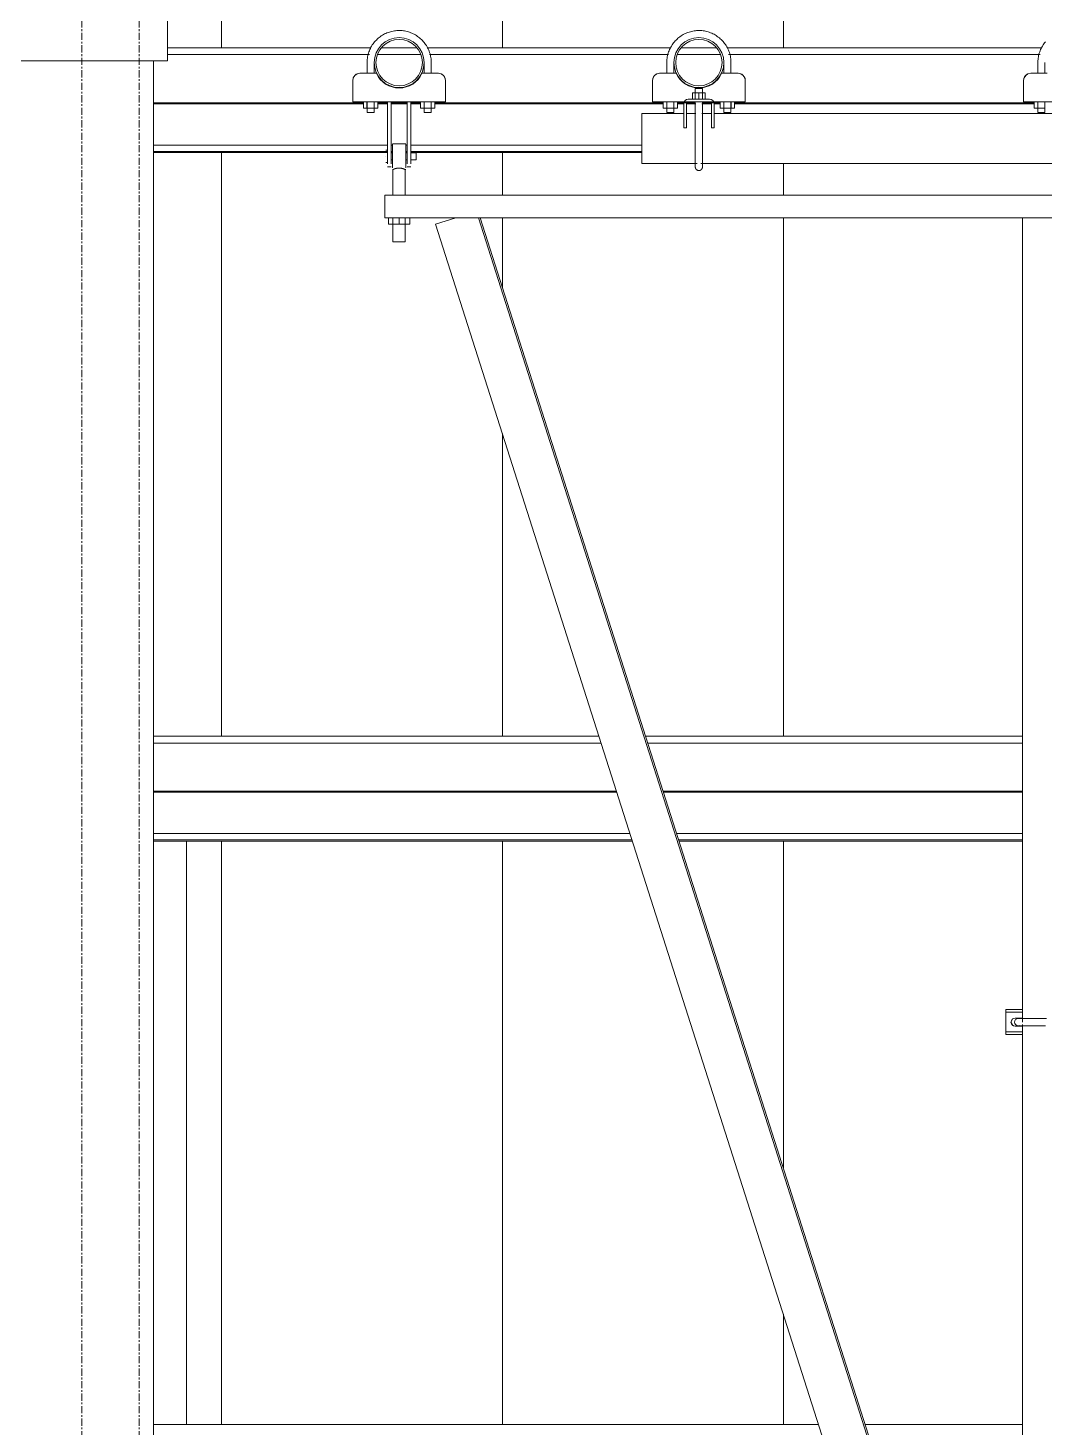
# Model space of a CAD drawing. Header units: inches. Extents: x 21386 to 98862, y -290 to 853.
# Drawn here: x 36209.7 to 36280.9, y 196.6 to 294.7 of the extents above; entities that cross this region are included whole.
import ezdxf

# ---------------------------------------------------------------- set-up
doc = ezdxf.new("R2010")
doc.units = ezdxf.units.IN
doc.header["$MEASUREMENT"] = 0
doc.linetypes.add('Grid Line 1_2_', pattern=[0.875, 0.5, -0.125, 0.125, -0.125])
for name, color, linetype, lineweight in [('A-WALL', 113, 'Continuous', 13), ('A-WALL-PATT', 111, 'Continuous', 25), ('Q-SPCQ', 91, 'Continuous', 13), ('S-BEAM', 12, 'Continuous', 13), ('S-GRID', 1, 'Continuous', 9)]:
    doc.layers.add(name, color=color, linetype=linetype, lineweight=lineweight)

# ---------------------------------------------------------------- blocks, each defined once
blk = doc.blocks.new('Basketball_Backstop-Performance_Sports_Systems-3103-Ceiling_Hung - 27_-0_ to 27_-11 7_8_-652462-Building Section - East_West looking South')
at = {"layer": 'Q-SPCQ', "color": 8, "lineweight": 9}
for p, q in [((-25670.763, 291.5), (-25671.919, 291.5)), ((-25671.419, 292.25), (-25671.419, 291.5)), ((-25670.919, 291.5), (-25670.919, 292.25)), ((-25666.419, 291.5), (-25667.575, 291.5)), ((-25667.419, 292.25), (-25667.419, 291.5)), ((-25666.919, 291.5), (-25666.919, 292.25)), ((-25649.763, 291.5), (-25650.919, 291.5)), ((-25650.419, 292.25), (-25650.419, 291.5)), ((-25649.919, 291.5), (-25649.919, 292.25)), ((-25645.419, 291.5), (-25646.575, 291.5)), ((-25646.419, 292.25), (-25646.419, 291.5)), ((-25645.919, 291.5), (-25645.919, 292.25)), ((-25623.763, 291.5), (-25624.919, 291.5)), ((-25624.419, 292.25), (-25624.419, 291.5)), ((-25623.919, 291.5), (-25623.919, 292.25)), ((-25672.419, 291), (-25672.419, 289.812)), ((-25665.919, 289.812), (-25665.919, 291)), ((-25651.419, 289.812), (-25651.419, 291)), ((-25644.919, 291), (-25644.919, 289.812)), ((-25625.419, 291), (-25625.419, 289.812)), ((-25672.419, 289.5), (-25672.419, 289.812)), ((-25672.419, 289.5), (-25665.919, 289.5)), ((-25671.674, 289.5), (-25671.674, 289.062)), ((-25671.421, 289.062), (-25671.421, 289.5)), ((-25671.419, 289.515), (-25671.419, 288.75)), ((-25670.919, 288.75), (-25670.919, 289.518)), ((-25670.916, 289.062), (-25670.916, 289.5)), ((-25670.664, 289.062), (-25670.664, 289.5)), ((-25669.981, 285.687), (-25669.981, 289.5)), ((-25669.981, 289.5), (-25669.731, 289.5)), ((-25669.731, 289.5), (-25669.731, 285.687)), ((-25668.606, 285.687), (-25668.606, 289.5)), ((-25668.606, 289.5), (-25668.356, 289.5)), ((-25668.356, 289.5), (-25668.356, 285.687)), ((-25667.674, 289.062), (-25667.674, 289.5)), ((-25667.421, 289.062), (-25667.421, 289.5)), ((-25667.419, 289.511), (-25667.419, 288.75)), ((-25666.919, 288.75), (-25666.919, 289.511)), ((-25666.916, 289.062), (-25666.916, 289.5)), ((-25666.664, 289.5), (-25666.664, 289.062)), ((-25665.919, 289.812), (-25665.919, 289.5)), ((-25651.419, 289.5), (-25651.419, 289.812)), ((-25651.419, 289.5), (-25648.919, 289.5)), ((-25650.674, 289.5), (-25650.674, 289.062)), ((-25650.421, 289.062), (-25650.421, 289.5)), ((-25650.419, 289.515), (-25650.419, 288.75)), ((-25649.919, 288.75), (-25649.919, 289.518)), ((-25649.916, 289.062), (-25649.916, 289.5)), ((-25649.664, 289.062), (-25649.664, 289.5)), ((-25647.419, 289.687), (-25648.919, 289.687)), ((-25648.919, 289.5), (-25647.419, 289.5)), ((-25648.606, 290.125), (-25648.169, 290.125)), ((-25648.606, 289.687), (-25648.606, 290.125)), ((-25648.419, 290.437), (-25648.419, 289.687)), ((-25648.419, 289.5), (-25648.419, 288.687)), ((-25648.419, 289.5), (-25648.419, 286.937)), ((-25648.41, 290.437), (-25648.169, 290.437)), ((-25648.169, 290.437), (-25647.927, 290.437)), ((-25648.169, 290.125), (-25647.731, 290.125)), ((-25648.169, 290.125), (-25648.169, 289.687)), ((-25647.919, 289.687), (-25647.919, 290.437)), ((-25647.919, 288.687), (-25647.919, 289.5)), ((-25647.919, 286.937), (-25647.919, 289.5)), ((-25647.731, 289.687), (-25647.731, 290.125)), ((-25647.419, 289.5), (-25644.919, 289.5)), ((-25646.674, 289.062), (-25646.674, 289.5)), ((-25646.421, 289.062), (-25646.421, 289.5)), ((-25646.419, 289.511), (-25646.419, 288.75)), ((-25645.919, 288.75), (-25645.919, 289.511)), ((-25645.916, 289.062), (-25645.916, 289.5)), ((-25645.664, 289.5), (-25645.664, 289.062)), ((-25644.919, 289.812), (-25644.919, 289.5)), ((-25625.419, 289.5), (-25625.419, 289.812)), ((-25625.419, 289.5), (-25622.919, 289.5)), ((-25624.674, 289.5), (-25624.674, 289.062)), ((-25624.421, 289.062), (-25624.421, 289.5)), ((-25624.419, 289.515), (-25624.419, 288.75)), ((-25623.919, 288.75), (-25623.919, 289.518)), ((-25671.421, 289.062), (-25671.674, 289.062)), ((-25670.916, 289.062), (-25671.421, 289.062)), ((-25671.419, 288.75), (-25671.41, 288.75)), ((-25670.919, 288.75), (-25671.419, 288.75)), ((-25670.927, 288.75), (-25670.919, 288.75)), ((-25670.664, 289.062), (-25670.916, 289.062)), ((-25667.421, 289.062), (-25667.674, 289.062)), ((-25666.916, 289.062), (-25667.421, 289.062)), ((-25666.919, 288.75), (-25667.419, 288.75)), ((-25667.419, 288.75), (-25667.41, 288.75)), ((-25666.927, 288.75), (-25666.919, 288.75)), ((-25666.664, 289.062), (-25666.916, 289.062)), ((-25649.231, 288.687), (-25652.169, 288.687)), ((-25652.169, 286.937), (-25652.169, 288.687)), ((-25650.421, 289.062), (-25650.674, 289.062)), ((-25649.916, 289.062), (-25650.421, 289.062)), ((-25650.419, 288.75), (-25650.41, 288.75)), ((-25649.919, 288.75), (-25650.419, 288.75)), ((-25649.927, 288.75), (-25649.919, 288.75)), ((-25649.664, 289.062), (-25649.916, 289.062)), ((-25649.231, 288.187), (-25649.231, 289.375)), ((-25649.044, 289.375), (-25649.044, 288.187)), ((-25648.385, 288.687), (-25649.044, 288.687)), ((-25647.294, 288.687), (-25647.952, 288.687)), ((-25647.294, 289.375), (-25647.294, 288.187)), ((-25647.106, 288.187), (-25647.106, 289.375)), ((-25623.231, 288.687), (-25647.106, 288.687)), ((-25646.421, 289.062), (-25646.674, 289.062)), ((-25645.916, 289.062), (-25646.421, 289.062)), ((-25645.919, 288.75), (-25646.419, 288.75)), ((-25646.419, 288.75), (-25646.41, 288.75)), ((-25645.927, 288.75), (-25645.919, 288.75)), ((-25645.664, 289.062), (-25645.916, 289.062)), ((-25624.421, 289.062), (-25624.674, 289.062)), ((-25623.916, 289.062), (-25624.421, 289.062)), ((-25624.419, 288.75), (-25624.41, 288.75)), ((-25623.919, 288.75), (-25624.419, 288.75)), ((-25623.927, 288.75), (-25623.919, 288.75)), ((-25649.231, 288.197), (-25649.231, 287.824)), ((-25649.231, 287.687), (-25649.231, 288.187)), ((-25649.231, 287.819), (-25649.231, 287.687)), ((-25649.231, 287.687), (-25649.044, 287.687)), ((-25649.044, 287.687), (-25649.231, 287.687)), ((-25649.044, 287.824), (-25649.044, 288.197)), ((-25649.044, 288.187), (-25649.044, 287.687)), ((-25649.044, 287.687), (-25649.044, 287.819)), ((-25647.294, 288.197), (-25647.294, 287.824)), ((-25647.294, 287.687), (-25647.294, 288.187)), ((-25647.294, 287.819), (-25647.294, 287.687)), ((-25647.294, 287.687), (-25647.106, 287.687)), ((-25647.106, 287.687), (-25647.294, 287.687)), ((-25647.106, 287.824), (-25647.106, 288.197)), ((-25647.106, 288.187), (-25647.106, 287.687)), ((-25647.106, 287.687), (-25647.106, 287.819)), ((-25668.705, 286.562), (-25669.643, 286.562)), ((-25669.643, 285.656), (-25669.643, 286.532)), ((-25668.705, 286.532), (-25668.705, 285.656)), ((-25652.169, 285.187), (-25652.169, 286.937)), ((-25669.981, 286.125), (-25670.106, 286.125)), ((-25670.106, 285.687), (-25670.106, 285.687)), ((-25670.106, 285.687), (-25670.106, 285.687)), ((-25669.981, 285.157), (-25669.981, 285.687)), ((-25669.643, 285.937), (-25669.731, 285.937)), ((-25669.731, 285.687), (-25669.731, 285.157)), ((-25669.643, 284.871), (-25669.643, 285.656)), ((-25668.606, 285.937), (-25668.705, 285.937)), ((-25668.705, 285.656), (-25668.705, 284.871)), ((-25668.606, 285.157), (-25668.606, 285.687)), ((-25667.981, 285.937), (-25668.356, 285.937)), ((-25668.356, 285.687), (-25668.356, 285.157)), ((-25667.981, 285.929), (-25667.981, 285.687)), ((-25667.981, 285.687), (-25667.981, 285.446)), ((-25670.106, 285.25), (-25669.981, 285.25)), ((-25669.981, 284.937), (-25669.731, 284.937)), ((-25669.731, 285.437), (-25669.643, 285.437)), ((-25669.643, 284.75), (-25669.611, 284.75)), ((-25669.611, 284.75), (-25669.611, 282.955)), ((-25668.736, 282.955), (-25668.736, 284.75)), ((-25668.736, 284.75), (-25668.705, 284.75)), ((-25668.705, 285.437), (-25668.606, 285.437)), ((-25668.606, 284.937), (-25668.356, 284.937)), ((-25668.356, 285.437), (-25667.981, 285.437)), ((-25652.169, 285.187), (-25648.296, 285.187)), ((-25648.038, 285.187), (-25622.456, 285.187)), ((-25670.174, 281.375), (-25670.174, 282.955)), ((-25670.174, 282.955), (-25622.669, 282.955)), ((-25625.486, 281.375), (-25670.174, 281.375)), ((-25669.924, 280.937), (-25669.924, 281.375)), ((-25669.174, 280.937), (-25669.924, 280.937)), ((-25669.611, 281.375), (-25669.611, 279.687)), ((-25669.174, 281.375), (-25669.174, 280.937)), ((-25668.424, 280.937), (-25669.174, 280.937)), ((-25668.736, 279.687), (-25668.736, 281.375)), ((-25668.424, 280.937), (-25668.424, 281.375)), ((-25666.612, 280.918), (-25665.189, 281.375)), ((-25629.426, 164.314), (-25666.612, 280.918)), ((-25626.288, 164.314), (-25663.62, 281.375)), ((-25626.154, 164.314), (-25663.487, 281.375)), ((-25625.486, 281.375), (-25625.486, 224.989)), ((-25625.486, 281.375), (-25623.11, 281.375)), ((-25668.736, 279.687), (-25669.611, 279.687)), ((-25626.674, 225.875), (-25626.674, 225.687)), ((-25626.674, 225.875), (-25626.674, 225.719)), ((-25626.674, 225.875), (-25626.174, 225.875)), ((-25626.674, 225.562), (-25626.674, 225.687)), ((-25626.174, 225.687), (-25626.674, 225.687)), ((-25626.174, 225.875), (-25625.486, 225.875)), ((-25625.486, 225.687), (-25626.174, 225.687)), ((-25626.674, 224.437), (-25626.674, 225.562)), ((-25626.162, 225.246), (-25626.302, 225.004)), ((-25626.302, 224.996), (-25626.162, 224.754)), ((-25626.018, 225.281), (-25625.58, 225.281)), ((-25625.58, 224.719), (-25626.018, 224.719)), ((-25625.486, 224.839), (-25625.486, 164.314)), ((-25626.674, 224.312), (-25626.674, 224.437)), ((-25626.674, 224.312), (-25626.674, 224.125)), ((-25626.674, 224.312), (-25626.174, 224.312)), ((-25626.674, 224.281), (-25626.674, 224.125)), ((-25626.174, 224.125), (-25626.674, 224.125)), ((-25626.174, 224.312), (-25625.486, 224.312)), ((-25625.486, 224.125), (-25626.174, 224.125))]:
    blk.add_line(p, q, dxfattribs=at)
at = {"layer": 'Q-SPCQ', "color": 8, "lineweight": 9, "flags": 128}
for points in [[(-25666.919, 292.25), (-25666.921, 292.34), (-25666.926, 292.43), (-25666.935, 292.519), (-25666.948, 292.608), (-25666.964, 292.697), (-25666.983, 292.785), (-25667.006, 292.872), (-25667.033, 292.958), (-25667.063, 293.043), (-25667.096, 293.126), (-25667.133, 293.208), (-25667.173, 293.289), (-25667.216, 293.368), (-25667.262, 293.445), (-25667.312, 293.52), (-25667.364, 293.594), (-25667.419, 293.665), (-25667.477, 293.734), (-25667.538, 293.8), (-25667.601, 293.864), (-25667.667, 293.925), (-25667.735, 293.984), (-25667.806, 294.04), (-25667.878, 294.093), (-25667.953, 294.143), (-25668.03, 294.19), (-25668.108, 294.234), (-25668.189, 294.275), (-25668.27, 294.313), (-25668.353, 294.347), (-25668.438, 294.378), (-25668.524, 294.406), (-25668.61, 294.43), (-25668.698, 294.45), (-25668.786, 294.467), (-25668.875, 294.481), (-25668.965, 294.491), (-25669.055, 294.497), (-25669.144, 294.5), (-25669.234, 294.499), (-25669.324, 294.495), (-25669.414, 294.487), (-25669.503, 294.475), (-25669.592, 294.46), (-25669.68, 294.441), (-25669.767, 294.419), (-25669.853, 294.393), (-25669.939, 294.364), (-25670.023, 294.332), (-25670.105, 294.296), (-25670.186, 294.257), (-25670.266, 294.215), (-25670.343, 294.169), (-25670.419, 294.121), (-25670.493, 294.069), (-25670.565, 294.015), (-25670.634, 293.957), (-25670.701, 293.898), (-25670.766, 293.835), (-25670.828, 293.77), (-25670.887, 293.702), (-25670.944, 293.632), (-25670.998, 293.56), (-25671.049, 293.486), (-25671.097, 293.41), (-25671.142, 293.332), (-25671.183, 293.252), (-25671.222, 293.171), (-25671.257, 293.088), (-25671.289, 293.004), (-25671.317, 292.918), (-25671.342, 292.832), (-25671.364, 292.745), (-25671.382, 292.656), (-25671.396, 292.568), (-25671.407, 292.478), (-25671.415, 292.388), (-25671.418, 292.299), (-25671.419, 292.25)], [(-25645.919, 292.25), (-25645.921, 292.34), (-25645.926, 292.43), (-25645.935, 292.519), (-25645.948, 292.608), (-25645.964, 292.697), (-25645.983, 292.785), (-25646.006, 292.872), (-25646.033, 292.958), (-25646.063, 293.043), (-25646.096, 293.126), (-25646.133, 293.208), (-25646.173, 293.289), (-25646.216, 293.368), (-25646.262, 293.445), (-25646.312, 293.52), (-25646.364, 293.594), (-25646.419, 293.665), (-25646.477, 293.734), (-25646.538, 293.8), (-25646.601, 293.864), (-25646.667, 293.925), (-25646.735, 293.984), (-25646.806, 294.04), (-25646.878, 294.093), (-25646.953, 294.143), (-25647.03, 294.19), (-25647.108, 294.234), (-25647.189, 294.275), (-25647.27, 294.313), (-25647.353, 294.347), (-25647.438, 294.378), (-25647.524, 294.406), (-25647.61, 294.43), (-25647.698, 294.45), (-25647.786, 294.467), (-25647.875, 294.481), (-25647.965, 294.491), (-25648.055, 294.497), (-25648.144, 294.5), (-25648.234, 294.499), (-25648.324, 294.495), (-25648.414, 294.487), (-25648.503, 294.475), (-25648.592, 294.46), (-25648.68, 294.441), (-25648.767, 294.419), (-25648.853, 294.393), (-25648.939, 294.364), (-25649.023, 294.332), (-25649.105, 294.296), (-25649.186, 294.257), (-25649.266, 294.215), (-25649.343, 294.169), (-25649.419, 294.121), (-25649.493, 294.069), (-25649.565, 294.015), (-25649.634, 293.957), (-25649.701, 293.898), (-25649.766, 293.835), (-25649.828, 293.77), (-25649.887, 293.702), (-25649.944, 293.632), (-25649.998, 293.56), (-25650.049, 293.486), (-25650.097, 293.41), (-25650.142, 293.332), (-25650.183, 293.252), (-25650.222, 293.171), (-25650.257, 293.088), (-25650.289, 293.004), (-25650.317, 292.918), (-25650.342, 292.832), (-25650.364, 292.745), (-25650.382, 292.656), (-25650.396, 292.568), (-25650.407, 292.478), (-25650.415, 292.388), (-25650.418, 292.299), (-25650.419, 292.25)], [(-25623.887, 293.702), (-25623.944, 293.632), (-25623.998, 293.56), (-25624.049, 293.486), (-25624.097, 293.41), (-25624.142, 293.332), (-25624.183, 293.252), (-25624.222, 293.171), (-25624.257, 293.088), (-25624.289, 293.004), (-25624.317, 292.918), (-25624.342, 292.832), (-25624.364, 292.745), (-25624.382, 292.656), (-25624.396, 292.568), (-25624.407, 292.478), (-25624.415, 292.388), (-25624.418, 292.299), (-25624.419, 292.25)], [(-25648.419, 286.937), (-25648.419, 286.858), (-25648.419, 286.778), (-25648.419, 286.698), (-25648.419, 286.619), (-25648.419, 286.54), (-25648.419, 286.462), (-25648.419, 286.385), (-25648.419, 286.308), (-25648.419, 286.233), (-25648.419, 286.159), (-25648.419, 286.086), (-25648.419, 286.014), (-25648.419, 285.944), (-25648.419, 285.875), (-25648.419, 285.808), (-25648.419, 285.743), (-25648.419, 285.68), (-25648.419, 285.619), (-25648.419, 285.56), (-25648.419, 285.503), (-25648.419, 285.448), (-25648.419, 285.396), (-25648.419, 285.346), (-25648.419, 285.299), (-25648.419, 285.255), (-25648.419, 285.213), (-25648.419, 285.174), (-25648.419, 285.137), (-25648.419, 285.104), (-25648.419, 285.073), (-25648.419, 285.046), (-25648.419, 285.021), (-25648.419, 285), (-25648.419, 284.982), (-25648.419, 284.967), (-25648.419, 284.955), (-25648.419, 284.946), (-25648.419, 284.94), (-25648.419, 284.938)], [(-25647.919, 284.937), (-25647.919, 284.939), (-25647.919, 284.944), (-25647.919, 284.952), (-25647.919, 284.963), (-25647.919, 284.977), (-25647.919, 284.995), (-25647.919, 285.015), (-25647.919, 285.039), (-25647.919, 285.066), (-25647.919, 285.095), (-25647.919, 285.128), (-25647.919, 285.164), (-25647.919, 285.202), (-25647.919, 285.243), (-25647.919, 285.287), (-25647.919, 285.333), (-25647.919, 285.382), (-25647.919, 285.434), (-25647.919, 285.488), (-25647.919, 285.544), (-25647.919, 285.603), (-25647.919, 285.663), (-25647.919, 285.726), (-25647.919, 285.79), (-25647.919, 285.857), (-25647.919, 285.925), (-25647.919, 285.995), (-25647.919, 286.066), (-25647.919, 286.139), (-25647.919, 286.213), (-25647.919, 286.288), (-25647.919, 286.364), (-25647.919, 286.441), (-25647.919, 286.519), (-25647.919, 286.598), (-25647.919, 286.677), (-25647.919, 286.756), (-25647.919, 286.836), (-25647.919, 286.916), (-25647.919, 286.937)], [(-25648.419, 284.937), (-25648.419, 284.939), (-25648.419, 284.944), (-25648.419, 284.952), (-25648.419, 284.963), (-25648.419, 284.977), (-25648.419, 284.995), (-25648.419, 285.015), (-25648.419, 285.039), (-25648.419, 285.066), (-25648.419, 285.095), (-25648.419, 285.128), (-25648.419, 285.164), (-25648.419, 285.202)], [(-25648.169, 284.687), (-25648.179, 284.688), (-25648.189, 284.688), (-25648.199, 284.689), (-25648.209, 284.691), (-25648.218, 284.692), (-25648.228, 284.695), (-25648.238, 284.697), (-25648.247, 284.7), (-25648.257, 284.704), (-25648.266, 284.707), (-25648.275, 284.711), (-25648.284, 284.716), (-25648.293, 284.721), (-25648.302, 284.726), (-25648.31, 284.731), (-25648.318, 284.737), (-25648.326, 284.743), (-25648.334, 284.75), (-25648.341, 284.756), (-25648.348, 284.763), (-25648.355, 284.771), (-25648.361, 284.778), (-25648.368, 284.786), (-25648.374, 284.794), (-25648.379, 284.802), (-25648.384, 284.811), (-25648.389, 284.82), (-25648.394, 284.829), (-25648.398, 284.838), (-25648.402, 284.847), (-25648.405, 284.856), (-25648.408, 284.866), (-25648.411, 284.875), (-25648.413, 284.885), (-25648.415, 284.895), (-25648.417, 284.905), (-25648.418, 284.915), (-25648.418, 284.925), (-25648.419, 284.935), (-25648.419, 284.937)], [(-25647.919, 284.937), (-25647.919, 284.928), (-25647.92, 284.918), (-25647.921, 284.908), (-25647.922, 284.898), (-25647.924, 284.888), (-25647.926, 284.878), (-25647.929, 284.868), (-25647.931, 284.859), (-25647.935, 284.849), (-25647.939, 284.84), (-25647.943, 284.831), (-25647.947, 284.822), (-25647.952, 284.813), (-25647.957, 284.805), (-25647.962, 284.796), (-25647.968, 284.788), (-25647.974, 284.78), (-25647.981, 284.773), (-25647.988, 284.765), (-25647.995, 284.758), (-25648.002, 284.751), (-25648.01, 284.745), (-25648.017, 284.739), (-25648.025, 284.733), (-25648.034, 284.727), (-25648.042, 284.722), (-25648.051, 284.717), (-25648.06, 284.712), (-25648.069, 284.708), (-25648.078, 284.704), (-25648.088, 284.701), (-25648.097, 284.698), (-25648.107, 284.695), (-25648.116, 284.693), (-25648.126, 284.691), (-25648.136, 284.69), (-25648.146, 284.689), (-25648.156, 284.688), (-25648.166, 284.688), (-25648.169, 284.687)], [(-25647.919, 285.213), (-25647.919, 285.174), (-25647.919, 285.137), (-25647.919, 285.104), (-25647.919, 285.073), (-25647.919, 285.046), (-25647.919, 285.021), (-25647.919, 285), (-25647.919, 284.982), (-25647.919, 284.967), (-25647.919, 284.955), (-25647.919, 284.946), (-25647.919, 284.94), (-25647.919, 284.938)], [(-25623.813, 225.25), (-25623.941, 225.25), (-25624.066, 225.25), (-25624.188, 225.25), (-25624.307, 225.25), (-25624.423, 225.25), (-25624.535, 225.25), (-25624.643, 225.25), (-25624.747, 225.25), (-25624.847, 225.25), (-25624.943, 225.25), (-25625.034, 225.25), (-25625.121, 225.25), (-25625.203, 225.25), (-25625.28, 225.25), (-25625.352, 225.25), (-25625.42, 225.25), (-25625.482, 225.25), (-25625.538, 225.25), (-25625.589, 225.25), (-25625.635, 225.25), (-25625.676, 225.25), (-25625.71, 225.25), (-25625.739, 225.25), (-25625.763, 225.25), (-25625.78, 225.25), (-25625.792, 225.25), (-25625.798, 225.25), (-25625.799, 225.25)], [(-25625.799, 224.75), (-25625.796, 224.75), (-25625.787, 224.75), (-25625.773, 224.75), (-25625.753, 224.75), (-25625.727, 224.75), (-25625.695, 224.75), (-25625.658, 224.75), (-25625.615, 224.75), (-25625.567, 224.75), (-25625.513, 224.75), (-25625.454, 224.75), (-25625.389, 224.75), (-25625.32, 224.75), (-25625.245, 224.75), (-25625.166, 224.75), (-25625.082, 224.75), (-25624.993, 224.75), (-25624.899, 224.75), (-25624.801, 224.75), (-25624.699, 224.75), (-25624.593, 224.75), (-25624.484, 224.75), (-25624.37, 224.75), (-25624.253, 224.75), (-25624.133, 224.75), (-25624.009, 224.75), (-25623.882, 224.75)]]:
    blk.add_lwpolyline(points, dxfattribs=at)
at = {"layer": 'Q-SPCQ', "color": 8, "lineweight": 9}
for centre, radius, start, end in [((-25669.169, 292.25), 1.75, 0, 180), ((-25669.169, 292.25), 1.625, 0, 180), ((-25648.169, 292.25), 1.75, 0, 180), ((-25648.169, 292.25), 1.625, 0, 180), ((-25671.919, 291), 0.5, 90, 180), ((-25671.919, 291), 0.5, 120, 180), ((-25669.169, 292.25), 1.75, 180, 0), ((-25669.169, 292.25), 1.625, 180, 0), ((-25669.169, 292.223), 1.75, 204.39575, 335.60425), ((-25666.419, 291), 0.5, 0, 90), ((-25666.419, 291), 0.5, 0, 60), ((-25650.919, 291), 0.5, 90, 180), ((-25650.919, 291), 0.5, 120, 180), ((-25648.169, 292.25), 1.75, 180, 0), ((-25648.169, 292.25), 1.625, 180, 0), ((-25648.169, 292.223), 1.75, 204.39575, 335.60425), ((-25645.419, 291), 0.5, 0, 90), ((-25645.419, 291), 0.5, 0, 60), ((-25624.919, 291), 0.5, 90, 180), ((-25624.919, 291), 0.5, 120, 180), ((-25648.919, 289.375), 0.312, 90, 180), ((-25648.919, 289.375), 0.125, 90, 180), ((-25647.419, 289.375), 0.312, 0, 90), ((-25647.419, 289.375), 0.125, 0, 90), ((-25626.018, 225), 0.281, 90, 270), ((-25625.799, 225), 0.25, 90, 270), ((-25625.799, 225), 0.25, 270, 285), ((-25625.58, 225), 0.281, 75, 90), ((-25625.58, 225), 0.281, 270, 285)]:
    blk.add_arc(centre, radius, start, end, dxfattribs=at)
blk.add_open_spline([(-25668.736, 284.75), (-25668.736, 284.75), (-25668.74, 284.752), (-25668.751, 284.758), (-25668.763, 284.762), (-25668.778, 284.769), (-25668.795, 284.777), (-25668.812, 284.785), (-25668.827, 284.791), (-25668.839, 284.795), (-25668.852, 284.799), (-25668.869, 284.806), (-25668.892, 284.814), (-25668.917, 284.822), (-25668.938, 284.829), (-25668.954, 284.833), (-25668.971, 284.837), (-25668.993, 284.842), (-25669.023, 284.848), (-25669.059, 284.855), (-25669.097, 284.859), (-25669.135, 284.862), (-25669.174, 284.862), (-25669.213, 284.862), (-25669.251, 284.859), (-25669.289, 284.855), (-25669.325, 284.848), (-25669.355, 284.842), (-25669.377, 284.837), (-25669.394, 284.833), (-25669.41, 284.829), (-25669.431, 284.822), (-25669.456, 284.814), (-25669.479, 284.806), (-25669.496, 284.799), (-25669.509, 284.795), (-25669.52, 284.791), (-25669.535, 284.785), (-25669.552, 284.777), (-25669.57, 284.769), (-25669.585, 284.762), (-25669.597, 284.758), (-25669.608, 284.752), (-25669.611, 284.75), (-25669.611, 284.75)], degree=3, knots=[0, 0, 0, 0, 0.055556, 0.083333, 0.111111, 0.138889, 0.166667, 0.194444, 0.208333, 0.222222, 0.236111, 0.25, 0.277778, 0.305556, 0.319444, 0.333333, 0.347222, 0.361111, 0.388889, 0.416667, 0.444444, 0.472222, 0.5, 0.527778, 0.555556, 0.583333, 0.611111, 0.638889, 0.652778, 0.666667, 0.680556, 0.694444, 0.722222, 0.75, 0.763889, 0.777778, 0.791667, 0.805556, 0.833333, 0.861111, 0.888889, 0.916667, 0.944444, 1, 1, 1, 1], dxfattribs=at)
blk = doc.blocks.new('columns and girder2 - one-1334686-Building Section - East_West looking South')
at = {"layer": 'S-BEAM', "color": 8, "lineweight": 9}
for p, q in [((-25685.39, 337.889), (-25685.39, 292.369)), ((-25697.39, 292.369), (-25685.39, 292.369)), ((-25686.39, 292.369), (-25686.39, 1))]:
    blk.add_line(p, q, dxfattribs=at)
blk = doc.blocks.new('Girt_Z - 10_D-1732176-Building Section - East_West looking South')
at = {"layer": 'S-BEAM', "color": 8, "lineweight": 9}
for p, q in [((-25686.39, 196.795), (-25639.784, 196.795)), ((-25636.513, 196.795), (-25625.486, 196.795))]:
    blk.add_line(p, q, dxfattribs=at)
blk = doc.blocks.new('Girt_Z - 10_D-V203-Building Section - East_West looking South')
at = {"layer": 'S-BEAM', "color": 8, "lineweight": 9}
for p, q in [((-25686.39, 245.045), (-25655.172, 245.045)), ((-25686.39, 244.563), (-25655.018, 244.563)), ((-25651.9, 245.045), (-25625.486, 245.045)), ((-25651.747, 244.563), (-25625.486, 244.563)), ((-25686.39, 241.188), (-25653.942, 241.188)), ((-25686.39, 241.112), (-25653.918, 241.112)), ((-25650.67, 241.188), (-25625.486, 241.188)), ((-25650.646, 241.112), (-25625.486, 241.112)), ((-25686.39, 238.223), (-25652.996, 238.223)), ((-25686.39, 237.774), (-25652.853, 237.774)), ((-25686.39, 237.69), (-25652.826, 237.69)), ((-25649.725, 238.223), (-25625.486, 238.223)), ((-25649.582, 237.774), (-25625.486, 237.774)), ((-25649.555, 237.69), (-25625.486, 237.69))]:
    blk.add_line(p, q, dxfattribs=at)
blk = doc.blocks.new('Girt_Z - 10_D-1241717-Building Section - East_West looking South')
at = {"layer": 'S-BEAM', "color": 8, "lineweight": 9}
for p, q in [((-25685.39, 293.295), (-25671.141, 293.295)), ((-25685.39, 292.813), (-25671.246, 292.813)), ((-25670.68, 292.813), (-25667.658, 292.813)), ((-25670.398, 293.295), (-25667.94, 293.295)), ((-25667.196, 293.295), (-25650.141, 293.295)), ((-25667.047, 292.813), (-25650.29, 292.813)), ((-25649.68, 292.813), (-25646.658, 292.813)), ((-25649.398, 293.295), (-25646.94, 293.295)), ((-25646.196, 293.295), (-25624.141, 293.295)), ((-25646.091, 292.813), (-25624.246, 292.813)), ((-25686.39, 289.438), (-25671.674, 289.438)), ((-25686.39, 289.362), (-25671.674, 289.362)), ((-25670.664, 289.438), (-25669.981, 289.438)), ((-25670.664, 289.362), (-25669.981, 289.362)), ((-25669.731, 289.438), (-25668.606, 289.438)), ((-25669.731, 289.362), (-25668.606, 289.362)), ((-25668.356, 289.438), (-25667.674, 289.438)), ((-25668.356, 289.362), (-25667.674, 289.362)), ((-25666.664, 289.438), (-25650.674, 289.438)), ((-25666.664, 289.362), (-25650.674, 289.362)), ((-25649.664, 289.438), (-25648.403, 289.438)), ((-25649.664, 289.362), (-25649.229, 289.362)), ((-25649.044, 289.362), (-25648.385, 289.362)), ((-25647.952, 289.362), (-25647.294, 289.362)), ((-25647.927, 289.438), (-25646.674, 289.438)), ((-25647.108, 289.362), (-25646.674, 289.362)), ((-25645.664, 289.438), (-25624.674, 289.438)), ((-25645.664, 289.362), (-25624.674, 289.362)), ((-25686.39, 286.473), (-25669.981, 286.473)), ((-25686.39, 286.024), (-25669.981, 286.024)), ((-25686.39, 285.94), (-25669.981, 285.94)), ((-25669.731, 286.473), (-25669.643, 286.473)), ((-25669.731, 286.024), (-25669.643, 286.024)), ((-25669.731, 285.94), (-25669.643, 285.94)), ((-25668.705, 286.473), (-25668.606, 286.473)), ((-25668.705, 286.024), (-25668.606, 286.024)), ((-25668.705, 285.94), (-25668.606, 285.94)), ((-25668.356, 286.473), (-25652.169, 286.473)), ((-25668.356, 286.024), (-25652.169, 286.024)), ((-25668.356, 285.94), (-25652.169, 285.94))]:
    blk.add_line(p, q, dxfattribs=at)

msp = doc.modelspace()

# ---------------------------------------------------------------- hatches: boundary and pattern name
at = {"layer": 'A-WALL-PATT', "lineweight": 9}
h = msp.add_hatch(dxfattribs=at)
h.set_pattern_fill('FP_54', color=8, style=0, pattern_type=2)
h.set_pattern_definition([(90, (-88185.987, 0), (-19.685, 1e-15), [])])
h.paths.add_polyline_path([(35641.457, 196.795), (35918.957, 196.795), (35918.957, 237.69), (35641.457, 237.69), (35641.457, 213.14)], flags=0)
h.paths.add_polyline_path([(38346.201, 196.795), (38347.403, 196.795), (38309.715, 237.69), (38244.957, 237.69), (38244.957, 196.795), (38331.582, 196.795)], flags=0)
h.paths.add_polyline_path([(35928.957, 196.795), (36208.457, 196.795), (36208.457, 237.69), (35928.957, 237.69), (35928.957, 232.67)], flags=0)
h.paths.add_polyline_path([(36218.457, 196.795), (36265.063, 196.795), (36252.021, 237.69), (36218.457, 237.69), (36218.457, 232.67)], flags=0)
h.paths.add_polyline_path([(36268.334, 196.795), (36279.36, 196.795), (36279.339, 224.125), (36278.673, 224.125), (36278.673, 224.312), (36278.173, 224.375), (36278.173, 225.687), (36278.673, 225.687), (36278.673, 225.875), (36279.36, 225.875), (36279.36, 237.69), (36255.292, 237.69), (36256.893, 232.67)], flags=0)
h.paths.add_polyline_path([(36285.985, 196.795), (36297.012, 196.795), (36310.054, 237.69), (36285.985, 237.69), (36285.985, 225.875), (36286.673, 225.875), (36286.679, 225.687), (36287.173, 225.625), (36287.173, 224.312), (36286.673, 224.312), (36286.673, 224.125), (36285.985, 224.125), (36285.985, 198.492)], flags=0)
h.paths.add_polyline_path([(38234.957, 196.795), (38234.957, 237.69), (37955.457, 237.69), (37955.457, 196.795), (38208.007, 196.795)], flags=0)
h.paths.add_polyline_path([(39050.233, 196.795), (39105.457, 196.795), (39105.457, 237.69), (38823.957, 237.69), (38823.957, 196.795), (38909.862, 196.795)], flags=0)
h.paths.add_polyline_path([(36300.283, 196.795), (36497.957, 196.795), (36497.957, 237.69), (36313.325, 237.69), (36305.496, 213.14)], flags=0)
h.paths.add_polyline_path([(37945.457, 196.795), (37945.457, 237.69), (37665.957, 237.69), (37665.957, 196.795), (37927.265, 196.795)], flags=0)
h.paths.add_polyline_path([(38413.986, 196.795), (38420.656, 196.795), (38458.348, 237.69), (38311.056, 237.69), (38348.801, 196.795), (38397.531, 196.795)], flags=0)
h.paths.add_polyline_path([(36507.957, 196.795), (36787.457, 196.795), (36787.457, 237.69), (36507.957, 237.69), (36507.957, 232.564)], flags=0)
h.paths.add_polyline_path([(36797.457, 196.795), (36930.63, 196.795), (36917.588, 237.69), (36797.457, 237.69), (36797.457, 228.229)], flags=0)
h.paths.add_polyline_path([(36933.901, 196.795), (36944.928, 196.795), (36944.928, 224.125), (36944.24, 224.125), (36944.24, 224.312), (36943.74, 224.375), (36943.74, 225.687), (36944.24, 225.687), (36944.24, 225.875), (36944.928, 225.875), (36944.928, 237.69), (36920.859, 237.69), (36928.689, 213.14)], flags=0)
h.paths.add_polyline_path([(36951.553, 196.795), (36962.579, 196.795), (36975.621, 237.69), (36951.553, 237.69), (36951.574, 225.875), (36952.24, 225.875), (36952.24, 225.687), (36952.74, 225.625), (36952.74, 224.312), (36952.24, 224.312), (36952.24, 224.125), (36951.553, 224.125), (36951.553, 198.492)], flags=0)
h.paths.add_polyline_path([(36965.851, 196.795), (37076.957, 196.795), (37076.957, 237.69), (36978.893, 237.69), (36971.063, 213.14)], flags=0)
h.paths.add_polyline_path([(37655.957, 196.795), (37655.957, 237.69), (37376.457, 237.69), (37376.457, 196.795), (37646.523, 196.795)], flags=0)
h.paths.add_polyline_path([(37366.457, 196.795), (37366.457, 237.69), (37301.708, 237.69), (37264.039, 196.795), (37365.781, 196.795)], flags=0)
h.paths.add_polyline_path([(38456.721, 196.795), (38524.457, 196.795), (38524.457, 237.69), (38459.708, 237.69), (38422.039, 196.795), (38451.839, 196.795)], flags=0)
h.paths.add_polyline_path([(37086.957, 196.795), (37189.403, 196.795), (37151.715, 237.69), (37086.957, 237.69), (37086.957, 223.895)], flags=0)
h.paths.add_polyline_path([(38534.457, 196.795), (38813.957, 196.795), (38813.957, 237.69), (38534.457, 237.69), (38534.457, 202.222)], flags=0)
h.paths.add_polyline_path([(37219.329, 196.795), (37262.656, 196.795), (37300.348, 237.69), (37153.056, 237.69), (37190.753, 196.795), (37214.02, 196.795)], flags=0)
h.paths.add_polyline_path([(36951.77, 224.679), (36951.778, 224.685), (36951.907, 224.719), (36952.096, 224.756), (36952.157, 224.907), (36952.283, 225.038), (36952.082, 225.125), (36952.082, 225.281), (36951.889, 225.229), (36952.029, 225), (36951.854, 224.776), (36951.634, 224.75), (36951.649, 224.71)], flags=0)
h.paths.add_polyline_path([(36279.143, 224.679), (36279.278, 224.756), (36279.244, 224.817), (36279.003, 224.817), (36278.884, 225), (36279.032, 225.232), (36278.818, 225.244), (36278.756, 225.093), (36278.63, 224.962), (36278.831, 224.875), (36278.831, 224.719), (36279.135, 224.685)], flags=0)
h.paths.add_polyline_path([(36286.203, 224.679), (36286.21, 224.685), (36286.34, 224.719), (36286.529, 224.75), (36286.589, 224.907), (36286.716, 225.038), (36286.523, 225.199), (36286.514, 225.281), (36286.426, 225.199), (36286.462, 225), (36286.313, 224.77), (36286.067, 224.75), (36286.081, 224.71)], flags=0)
h.paths.add_polyline_path([(36944.71, 224.679), (36944.846, 224.751), (36944.812, 224.817), (36944.57, 224.817), (36944.452, 225), (36944.49, 225.217), (36944.399, 225.125), (36944.198, 224.962), (36944.399, 224.875), (36944.399, 224.719), (36944.703, 224.685)], flags=0)
h.paths.add_polyline_path([(36286.667, 224.764), (36286.788, 224.927), (36286.688, 224.801), (36286.679, 224.786)], flags=0)
h.paths.add_polyline_path([(36952.234, 224.764), (36952.356, 224.927), (36952.256, 224.801)], flags=0)
h.paths.add_polyline_path([(36286.796, 225.012), (36286.716, 225.199), (36286.761, 225.073), (36286.788, 225.026)], flags=0)
h.paths.add_polyline_path([(36952.364, 225.012), (36952.283, 225.199), (36952.34, 225.053), (36952.356, 225.026)], flags=0)
h.paths.add_polyline_path([(36278.712, 225.294), (36278.689, 225.342), (36278.689, 225.305)], flags=0)
h.paths.add_polyline_path([(36944.28, 225.294), (36944.256, 225.342), (36944.256, 225.305)], flags=0)
h.paths.add_polyline_path([(36278.778, 225.407), (36278.756, 225.417), (36278.756, 225.412)], flags=0)
h.paths.add_polyline_path([(36944.345, 225.407), (36944.324, 225.417), (36944.324, 225.412)], flags=0)
h.paths.add_polyline_path([(37506.152, 245.045), (37655.957, 245.045), (37655.957, 285.94), (37376.457, 285.94), (37376.457, 245.045), (37435.967, 245.045)], flags=0)
h.paths.add_polyline_path([(39105.457, 245.045), (39105.457, 285.94), (38823.957, 285.94), (38823.957, 245.045), (39102.872, 245.045)], flags=0)
h.paths.add_polyline_path([(36507.957, 245.045), (36787.457, 245.045), (36787.457, 285.94), (36507.957, 285.94), (36507.957, 268.527)], flags=0)
h.paths.add_polyline_path([(36497.957, 245.045), (36497.957, 285.94), (36330.866, 285.864), (36330.866, 285.446), (36330.491, 285.446), (36330.491, 285.157), (36330.241, 285.223), (36330.241, 285.446), (36330.142, 285.406), (36330.083, 284.999), (36329.786, 284.852), (36330.11, 284.75), (36330.142, 282.955), (36330.673, 282.879), (36330.673, 281.375), (36330.423, 281.375), (36330.423, 280.937), (36330.11, 280.937), (36330.052, 279.687), (36329.235, 279.687), (36329.235, 280.937), (36328.923, 280.937), (36328.923, 281.375), (36325.688, 281.375), (36327.111, 280.918), (36315.671, 245.045), (36383.184, 245.045)], flags=0)
h.paths.add_polyline_path([(38629.12, 245.045), (38813.957, 245.045), (38813.957, 285.94), (38534.457, 285.94), (38534.457, 245.045), (38558.935, 245.045)], flags=0)
h.paths.add_polyline_path([(36102.442, 245.045), (36208.457, 245.045), (36208.457, 285.94), (35928.957, 285.94), (35928.957, 245.045), (35962.071, 245.045)], flags=0)
h.paths.add_polyline_path([(36235.596, 284.859), (36236.052, 284.776), (36236.11, 284.75), (36236.142, 282.955), (36281.741, 282.955), (36281.741, 285.187), (36256.894, 285.118), (36256.889, 284.961), (36256.836, 284.759), (36256.678, 284.744), (36256.428, 285.187), (36252.678, 285.247), (36252.678, 285.94), (36236.866, 285.864), (36236.866, 285.446), (36236.491, 285.446), (36236.491, 285.157), (36236.241, 285.229), (36236.241, 285.446), (36236.142, 285.406), (36236.083, 284.999), (36235.656, 284.876)], flags=0)
h.paths.add_polyline_path([(36218.457, 245.045), (36249.675, 245.045), (36238.235, 280.918), (36239.658, 281.375), (36236.423, 281.375), (36236.423, 280.937), (36236.11, 280.937), (36236.052, 279.687), (36235.235, 279.687), (36235.235, 280.937), (36234.923, 280.937), (36234.923, 281.375), (36234.673, 281.375), (36234.673, 282.955), (36235.235, 282.955), (36235.294, 284.776), (36235.294, 284.869), (36235.204, 284.871), (36235.204, 285.446), (36235.116, 285.395), (36235.116, 285.157), (36234.866, 285.157), (36234.866, 285.94), (36218.457, 285.94), (36218.457, 260.972)], flags=0)
h.paths.add_polyline_path([(37014.854, 245.045), (37076.957, 245.045), (37076.957, 285.94), (36996.048, 285.864), (36996.048, 285.157), (36995.798, 285.223), (36995.798, 285.446), (36995.709, 285.406), (36995.651, 284.87), (36995.575, 284.795), (36995.678, 284.75), (36995.709, 282.955), (36996.24, 282.879), (36996.24, 281.375), (36995.99, 281.375), (36995.99, 280.937), (36995.678, 280.937), (36995.619, 279.687), (36994.803, 279.687), (36994.803, 280.937), (36994.49, 280.937), (36994.49, 281.375), (36991.256, 281.375), (36992.678, 280.918), (36981.238, 245.045), (36992.678, 245.045)], flags=0)
h.paths.add_polyline_path([(37146.277, 245.045), (37307.126, 245.045), (37344.732, 285.94), (37108.581, 285.94), (37140.405, 251.414)], flags=0)
h.paths.add_polyline_path([(36312.399, 245.045), (36323.986, 281.375), (36285.985, 281.375), (36285.985, 245.045), (36295.452, 245.045)], flags=0)
h.paths.add_polyline_path([(37086.957, 245.045), (37144.937, 245.045), (37107.25, 285.94), (37086.957, 285.94), (37086.957, 271.731)], flags=0)
h.paths.add_polyline_path([(38323.189, 245.045), (38465.126, 245.045), (38502.732, 285.94), (38266.581, 285.94), (38304.36, 245.045)], flags=0)
h.paths.add_polyline_path([(36252.946, 245.045), (36279.36, 245.045), (36279.36, 281.375), (36241.36, 281.375), (36247.624, 261.734)], flags=0)
h.paths.add_polyline_path([(35641.457, 245.045), (35918.957, 245.045), (35918.957, 285.94), (35641.457, 285.94), (35641.457, 245.538)], flags=0)
h.paths.add_polyline_path([(37786.894, 245.045), (37945.457, 245.045), (37945.457, 285.94), (37665.957, 285.94), (37665.957, 245.045)], flags=0)
h.paths.add_polyline_path([(36918.514, 245.045), (36944.928, 245.045), (36944.928, 281.375), (36906.928, 281.375), (36910.003, 271.731)], flags=0)
h.paths.add_polyline_path([(36901.163, 284.859), (36901.018, 284.945), (36901.127, 284.873)], flags=0)
h.paths.add_polyline_path([(36915.243, 245.045), (36903.802, 280.918), (36905.225, 281.375), (36901.99, 281.375), (36901.99, 280.937), (36901.678, 280.937), (36901.619, 279.687), (36900.803, 279.687), (36900.803, 280.937), (36900.49, 280.937), (36900.49, 281.375), (36900.24, 281.375), (36900.24, 282.955), (36900.803, 282.955), (36900.861, 284.776), (36900.861, 284.869), (36900.772, 284.871), (36900.772, 285.446), (36900.673, 285.406), (36900.673, 285.157), (36900.423, 285.157), (36900.423, 285.446), (36900.048, 285.511), (36900.048, 285.929), (36797.457, 285.94), (36797.457, 245.045), (36906.648, 245.045)], flags=0)
h.paths.add_polyline_path([(37310.916, 245.045), (37366.457, 245.045), (37366.457, 285.94), (37346.178, 285.94), (37308.486, 245.045)], flags=0)
h.paths.add_polyline_path([(38244.957, 245.045), (38302.937, 245.045), (38265.25, 285.94), (38244.957, 285.94), (38244.957, 271.731)], flags=0)
h.paths.add_polyline_path([(38234.957, 245.045), (38234.957, 285.94), (37955.457, 285.94), (37955.457, 245.045), (38208.007, 245.045)], flags=0)
h.paths.add_polyline_path([(36962.215, 245.045), (36977.967, 245.045), (36989.553, 281.375), (36951.553, 281.375), (36951.553, 245.045), (36953.442, 245.045)], flags=0)
h.paths.add_polyline_path([(38524.457, 245.045), (38524.457, 285.94), (38504.178, 285.94), (38466.486, 245.045), (38488.749, 245.045)], flags=0)
h.paths.add_polyline_path([(35632.018, 248.363), (35633.457, 248.363), (35633.457, 285.94), (35631.457, 286.024), (35631.457, 289.438), (35626.457, 289.438), (35626.457, 248.363), (35628.69, 248.363)], flags=0)
h.paths.add_polyline_path([(36995.163, 284.859), (36994.772, 284.871), (36994.83, 284.992), (36995.127, 284.873)], flags=0)
h.paths.add_polyline_path([(36953.442, 282.955), (36994.803, 282.955), (36994.861, 284.776), (36995.127, 284.913), (36994.772, 285.015), (36994.772, 285.446), (36994.673, 285.406), (36994.673, 285.157), (36994.423, 285.157), (36994.423, 285.446), (36994.048, 285.511), (36994.048, 285.929), (36978.235, 285.94), (36978.235, 285.187), (36974.47, 285.139), (36974.422, 284.991), (36974.235, 284.744), (36974.077, 284.759), (36974, 285.187), (36949.173, 285.187), (36949.173, 282.955)], flags=0)
h.paths.add_polyline_path([(36312.999, 282.955), (36329.235, 282.955), (36329.294, 284.776), (36329.294, 284.869), (36329.204, 284.871), (36329.204, 285.446), (36329.116, 285.406), (36329.116, 285.157), (36328.866, 285.157), (36328.866, 285.94), (36312.678, 285.94), (36312.678, 285.187), (36308.894, 285.118), (36308.889, 284.961), (36308.836, 284.759), (36308.678, 284.744), (36308.428, 285.187), (36283.616, 285.187), (36283.616, 282.955), (36312.678, 282.955)], flags=0)
h.paths.add_polyline_path([(36922, 282.955), (36947.298, 282.955), (36947.298, 285.187), (36922.47, 285.139), (36922.422, 284.991), (36922.235, 284.744), (36922.077, 284.759), (36922, 285.187), (36918.235, 285.247), (36918.235, 285.94), (36902.048, 285.864), (36902.048, 285.157), (36901.798, 285.228), (36901.798, 285.446), (36901.709, 285.406), (36901.651, 284.87), (36901.575, 284.795), (36901.678, 284.75), (36901.709, 282.955), (36918.349, 282.955)], flags=0)
h.paths.add_polyline_path([(36235.75, 284.859), (36236.142, 285.015), (36236.083, 284.87), (36235.75, 284.859)], flags=0)
h.paths.add_polyline_path([(36329.75, 284.859), (36330.142, 285.015), (36330.083, 284.87), (36329.75, 284.859)], flags=0)
h.paths.add_polyline_path([(36329.204, 285.929), (36329.204, 285.94), (36329.116, 285.929)], flags=0)
h.paths.add_polyline_path([(36994.772, 285.929), (36994.772, 285.94), (36994.673, 285.929)], flags=0)
h.paths.add_polyline_path([(36901.798, 285.929), (36901.798, 285.94), (36901.709, 285.929)], flags=0)
h.paths.add_polyline_path([(36330.241, 285.929), (36330.241, 285.94), (36330.142, 285.929)], flags=0)
h.paths.add_polyline_path([(36236.241, 285.929), (36236.241, 285.94), (36236.142, 285.929)], flags=0)
h.paths.add_polyline_path([(35628.176, 289.547), (35631.457, 289.547), (35631.457, 293.295), (35633.457, 293.295), (35633.457, 334.091), (35626.457, 334.091), (35626.457, 289.547)], flags=0)
h.paths.add_polyline_path([(38456.721, 293.295), (38509.597, 293.295), (38523.457, 308.357), (38523.457, 324.287), (38245.957, 324.287), (38245.957, 308.315), (38259.901, 293.295), (38451.839, 293.295)], flags=0)
h.paths.add_polyline_path([(37457.06, 293.295), (37654.957, 293.295), (37654.957, 324.287), (37377.457, 324.287), (37377.457, 293.295), (37435.967, 293.295)], flags=0)
h.paths.add_polyline_path([(38535.457, 293.295), (38812.957, 293.295), (38812.957, 324.287), (38535.457, 324.287), (38535.457, 310.792)], flags=0)
h.paths.add_polyline_path([(37356.543, 293.295), (37365.457, 293.295), (37365.457, 306.857), (37352.957, 293.295)], flags=0)
h.paths.add_polyline_path([(36172.628, 293.295), (36207.457, 293.295), (36207.457, 324.287), (35929.957, 324.287), (35929.957, 293.295), (36102.442, 293.295)], flags=0)
h.paths.add_polyline_path([(37351.597, 293.295), (37365.457, 308.357), (37365.457, 324.287), (37087.957, 324.287), (37087.957, 308.315), (37101.901, 293.295), (37351.582, 293.295)], flags=0)
h.paths.add_polyline_path([(36310.705, 293.295), (36327.705, 293.295), (36328.437, 294.087), (36328.686, 294.133), (36328.767, 294.156), (36329.177, 294.444), (36330.179, 294.444), (36331.101, 293.981), (36331.651, 293.295), (36496.957, 293.295), (36496.957, 324.287), (36219.457, 324.287), (36219.457, 293.295), (36233.705, 293.295), (36234.437, 294.087), (36234.686, 294.133), (36234.767, 294.156), (36235.177, 294.444), (36236.179, 294.444), (36237.101, 293.981), (36237.651, 293.295), (36254.763, 293.367), (36255.362, 294.051), (36256.177, 294.444), (36257.327, 294.361), (36258.314, 293.717), (36258.705, 293.295), (36280.705, 293.295), (36281.437, 294.087), (36281.686, 294.133), (36281.767, 294.156), (36282.177, 294.444), (36283.179, 294.444), (36284.101, 293.981), (36284.651, 293.295), (36306.763, 293.367), (36307.362, 294.051), (36308.177, 294.444), (36309.327, 294.361), (36310.314, 293.717), (36310.651, 293.295)], flags=0)
h.paths.add_polyline_path([(36944.668, 293.295), (36946.288, 293.326), (36946.97, 294.075), (36947.735, 294.444), (36948.884, 294.362), (36949.187, 294.118), (36949.187, 294.226), (36949.751, 293.868), (36950.262, 293.295), (36972.263, 293.295), (36972.994, 294.087), (36973.735, 294.444), (36974.767, 294.429), (36975.665, 293.971), (36976.208, 293.295), (36993.288, 293.326), (36993.97, 294.075), (36994.735, 294.444), (36995.884, 294.362), (36996.187, 294.118), (36996.187, 294.226), (36996.751, 293.868), (36997.307, 293.295), (37075.957, 293.295), (37075.957, 324.287), (36798.457, 324.287), (36798.457, 293.295), (36899.288, 293.326), (36899.97, 294.075), (36900.802, 294.444), (36901.884, 294.362), (36902.187, 294.118), (36902.187, 294.226), (36902.751, 293.868), (36903.262, 293.295), (36920.263, 293.295), (36920.994, 294.087), (36921.735, 294.444), (36922.767, 294.429), (36923.665, 293.971), (36924.208, 293.295), (36927.122, 293.295)], flags=0)
h.paths.add_polyline_path([(36947.191, 293.295), (36949.43, 293.339), (36949.146, 293.582), (36948.786, 293.766), (36948.437, 293.848), (36947.983, 293.842), (36947.516, 293.696), (36947.184, 293.474), (36947.086, 293.295)], flags=0)
h.paths.add_polyline_path([(36256.257, 293.295), (36257.873, 293.339), (36257.712, 293.487), (36257.229, 293.766), (36256.88, 293.848), (36256.42, 293.841), (36255.959, 293.696), (36255.627, 293.474), (36255.529, 293.295), (36256.225, 293.295)], flags=0)
h.paths.add_polyline_path([(36309.907, 293.295), (36309.712, 293.487), (36309.229, 293.766), (36308.88, 293.848), (36308.42, 293.841), (36307.959, 293.696), (36307.627, 293.474), (36307.529, 293.295), (36309.873, 293.295)], flags=0)
h.paths.add_polyline_path([(38523.457, 293.295), (38523.457, 306.857), (38510.957, 293.295), (38514.543, 293.295)], flags=0)
h.paths.add_polyline_path([(36900.086, 293.295), (36902.43, 293.339), (36902.146, 293.582), (36901.786, 293.766), (36901.437, 293.848), (36900.983, 293.842), (36900.61, 293.735), (36900.184, 293.474), (36900.04, 293.295)], flags=0)
h.paths.add_polyline_path([(37087.957, 293.295), (37100.472, 293.295), (37087.957, 306.875)], flags=0)
h.paths.add_polyline_path([(37786.894, 293.295), (37944.457, 293.295), (37944.457, 324.287), (37666.957, 324.287), (37666.957, 293.295)], flags=0)
h.paths.add_polyline_path([(36975.11, 293.295), (36975.43, 293.339), (36975.287, 293.474), (36974.786, 293.766), (36974.487, 293.842), (36974.033, 293.848), (36973.516, 293.696), (36973.201, 293.487), (36973.086, 293.295), (36975.048, 293.295)], flags=0)
h.paths.add_polyline_path([(36996.464, 293.295), (36996.146, 293.582), (36995.786, 293.766), (36995.437, 293.848), (36994.983, 293.842), (36994.516, 293.696), (36994.184, 293.474), (36994.086, 293.295), (36996.43, 293.295)], flags=0)
h.paths.add_polyline_path([(37956.457, 293.295), (38233.957, 293.295), (38233.957, 324.287), (37956.457, 324.287), (37956.457, 306.327)], flags=0)
h.paths.add_polyline_path([(38824.957, 293.295), (39105.457, 293.295), (39105.457, 324.287), (38824.957, 324.287), (38824.957, 310.792)], flags=0)
h.paths.add_polyline_path([(36281.449, 293.295), (36283.873, 293.339), (36283.712, 293.487), (36283.229, 293.766), (36282.93, 293.842), (36282.476, 293.848), (36281.959, 293.696), (36281.767, 293.582), (36281.483, 293.339)], flags=0)
h.paths.add_polyline_path([(36330.491, 293.295), (36330.873, 293.339), (36330.575, 293.593), (36330.229, 293.766), (36329.93, 293.842), (36329.476, 293.848), (36328.959, 293.696), (36328.767, 293.582), (36328.529, 293.295), (36328.866, 293.295)], flags=0)
h.paths.add_polyline_path([(38258.472, 293.295), (38245.957, 306.875), (38245.957, 293.295)], flags=0)
h.paths.add_polyline_path([(35917.957, 293.295), (35917.957, 324.287), (35641.957, 324.287), (35641.957, 334.091), (35641.457, 334.091), (35641.457, 293.295), (35821.7, 293.295)], flags=0)
h.paths.add_polyline_path([(36234.767, 293.295), (36236.873, 293.339), (36236.712, 293.487), (36236.229, 293.766), (36235.93, 293.842), (36235.476, 293.848), (36234.959, 293.696), (36234.767, 293.582), (36234.529, 293.295)], flags=0)
h.paths.add_polyline_path([(36663.926, 293.295), (36786.457, 293.295), (36786.457, 324.287), (36508.957, 324.287), (36508.957, 293.295), (36523.555, 293.295)], flags=0)
h.paths.add_polyline_path([(36923.048, 293.295), (36923.43, 293.339), (36923.287, 293.474), (36922.786, 293.766), (36922.487, 293.842), (36922.033, 293.848), (36921.516, 293.696), (36921.201, 293.487), (36921.086, 293.295), (36921.977, 293.295)], flags=0)

# ---------------------------------------------------------------- linework, layer by layer
at = {"layer": 'A-WALL', "color": 10, "lineweight": 9}
msp.add_line((36220.769, 237.69), (36220.769, 196.795), dxfattribs=at)
at = {"layer": 'S-GRID', "linetype": 'Grid Line 1_2_'}
for p, q in [((36213.457, -273.161), (36213.457, 671.892)), ((36213.457, -273.161), (36213.457, 671.892)), ((36217.457, -273.161), (36217.457, 671.892))]:
    msp.add_line(p, q, dxfattribs=at)

# ---------------------------------------------------------------- block references
at = {"layer": 'Q-SPCQ', "color": 8, "lineweight": 9}
msp.add_blockref('Basketball_Backstop-Performance_Sports_Systems-3103-Ceiling_Hung - 27_-0_ to 27_-11 7_8_-652462-Building Section - East_West looking South', (61904.847, 0), dxfattribs=at)
at = {"layer": 'S-BEAM', "color": 8, "lineweight": 9}
for name in ['columns and girder2 - one-1334686-Building Section - East_West looking South', 'Girt_Z - 10_D-1241717-Building Section - East_West looking South', 'Girt_Z - 10_D-V203-Building Section - East_West looking South', 'Girt_Z - 10_D-1732176-Building Section - East_West looking South']:
    msp.add_blockref(name, (61904.847, 0), dxfattribs=at)

doc.saveas('drawing.dxf')
